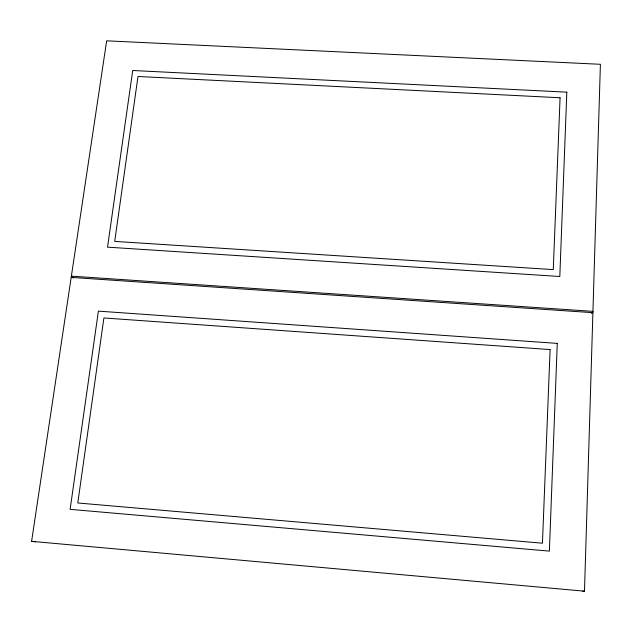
<?xml version="1.0" encoding="UTF-8"?>
<svg xmlns="http://www.w3.org/2000/svg" width="632" height="632" viewBox="0 0 632 632"><rect width="100%" height="100%" fill="white"/><g stroke="black" fill="none" stroke-linecap="round" stroke-linejoin="round"><path stroke-width="0.95" d="M582.593 591.125L584.489 591.181L600.4 64.29L106.666 40.819L31.6 541.34L35.511 541.806M591.536 313.456L592.942 311.355L71.376 276.144L73.359 277.962M71.187 277.401L592.903 312.674M31.6 541.34L584.489 591.181M557.266 343.389L549.374 551.112L70.12 509.345L98.395 311.134L557.266 343.389M566.825 92.161L559.81 276.5L107.519 247.159L132.72 70.492L566.825 92.161M550.101 349.567L542.438 543.204L77.783 502.977L103.901 317.967L550.101 349.567M560.071 97.763L553.269 269.611L114.708 241.4L137.989 76.488L560.071 97.763"/></g></svg>
